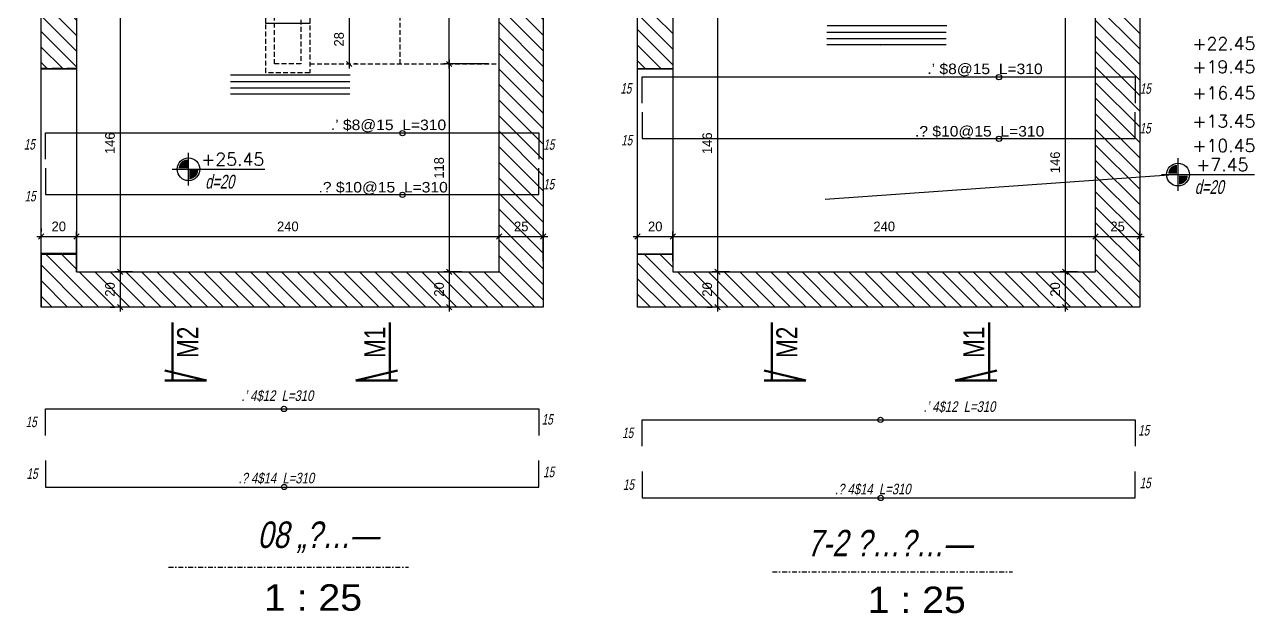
# Model space of a CAD drawing. Header units: inches. Extents: x -5298 to 11252, y 8210 to 22495.
# Drawn here: x 9816 to 10514, y 11480 to 11814 of the extents above; entities that cross this region are included whole.
import ezdxf
from ezdxf.enums import TextEntityAlignment as Align

# ---------------------------------------------------------------- set-up
doc = ezdxf.new("R2010")
doc.units = ezdxf.units.IN
doc.header["$LTSCALE"] = 11
doc.header["$MEASUREMENT"] = 0
for name, pattern in [('DASHDOT2', [0.5, 0.25, -0.125, 0, -0.125]), ('DASHED2', [0.375, 0.25, -0.125]), ('HIDDEN', [0.375, 0.25, -0.125])]:
    doc.linetypes.add(name, pattern=pattern)
doc.layers.get('Defpoints').update_dxf_attribs({"color": 40})
for name, color, linetype in [('BEAM', 3, 'Continuous'), ('D7', 2, 'Continuous'), ('dim', 3, 'Continuous'), ('dim-50-v', 2, 'Continuous'), ('ENG_beton nifsak', 4, 'Continuous'), ('ENG_beton ole', 3, 'DASHED2'), ('ENG_level', 1, 'DASHDOT2'), ('HATCH', 8, 'Continuous'), ('iron-txt', 3, 'Continuous'), ('IRON6', 6, 'Continuous'), ('otm', 3, 'Continuous'), ('TEXT3', 3, 'Continuous'), ('V', 1, 'Continuous'), ('wall', 7, 'Continuous')]:
    doc.layers.add(name, color=color, linetype=linetype)
doc.layers.add('W', color=1, linetype='Continuous', lineweight=50)
doc.styles.add('AA', font='hebtxt', dxfattribs={"width": 0.8, "oblique": 8})
doc.styles.add('AD', font='oron')
doc.styles.add('HEBREW', font='hebtxt-weld.shx', dxfattribs={"width": 0.8, "oblique": 12})
doc.styles.add('HEBTXT', font='hebtxt-weld.shx')
doc.styles.add('ROMANS', font='romans')
doc.dimstyles.new('25', dxfattribs={"dimtxt": 5.5, "dimasz": 3, "dimexe": 3, "dimexo": 6, "dimgap": 3, "dimtad": 1, "dimdec": 0, "dimrnd": 0.5, "dimdsep": 46, "dimtxsty": 'HEBTXT', "dimblk1": 'OBLIQUE', "dimblk2": 'OBLIQUE', "dimsah": 1, "dimcen": 1, "dimdle": 2.5, "dimclre": 9, "dimclrt": 3, "dimadec": 0, "dimazin": 0, "dimtfac": 1, "dimtdec": 0, "dimtix": 1, "dimtmove": 2, "dimatfit": 3, "dimldrblk": 'OBLIQUE', "dimfxl": 1, "dimtolj": 1, "dimarcsym": 0})

# ---------------------------------------------------------------- blocks, each defined once
blk = doc.blocks.new('_OBLIQUE')
at = {"color": 0, "linetype": 'ByBlock'}
blk.add_line((-0.5, -0.5), (0.5, 0.5), dxfattribs=at)
blk = doc.blocks.new('*D279')
at = {"layer": 'Defpoints', "color": 0, "linetype": 'Continuous', "transparency": 16777216}
for p in [(10110.04, 11693.52), (10085.04, 11673.52), (10110.04, 11673.52)]:
    blk.add_point(p, dxfattribs=at)
at = {"layer": 'dim-50-v', "color": 0, "linetype": 'Continuous', "lineweight": -2, "transparency": 16777216}
blk.add_line((10082.54, 11693.52), (10112.54, 11693.52), dxfattribs=at)
at = {"layer": 'dim-50-v', "color": 9, "linetype": 'Continuous', "lineweight": -2, "transparency": 16777216}
for p, q in [((10085.04, 11679.52), (10085.04, 11696.52)), ((10110.04, 11679.52), (10110.04, 11696.52))]:
    blk.add_line(p, q, dxfattribs=at)
at = {"layer": 'dim-50-v', "color": 0, "linetype": 'Continuous', "lineweight": -2, "transparency": 16777216, "xscale": 3, "yscale": 3, "zscale": 3, "rotation": 180}
blk.add_blockref('_OBLIQUE', (10085.04, 11693.52), dxfattribs=at)
at = {"layer": 'dim-50-v', "color": 0, "linetype": 'Continuous', "lineweight": -2, "transparency": 16777216, "xscale": 3, "yscale": 3, "zscale": 3}
blk.add_blockref('_OBLIQUE', (10110.04, 11693.52), dxfattribs=at)
at = {"layer": 'dim-50-v', "color": 3, "linetype": 'Continuous', "transparency": 16777216, "insert": (10097.54, 11699.27), "char_height": 5.5, "attachment_point": 5, "style": 'HEBTXT'}
blk.add_mtext('\\A1;25', dxfattribs=at)
blk = doc.blocks.new('*D280')
at = {"layer": 'Defpoints', "color": 0, "linetype": 'Continuous', "transparency": 16777216}
for p in [(10085.04, 11693.52), (9845.04, 11673.52, 0), (10085.04, 11673.52, 0)]:
    blk.add_point(p, dxfattribs=at)
at = {"layer": 'dim-50-v', "color": 0, "linetype": 'Continuous', "lineweight": -2, "transparency": 16777216}
blk.add_line((9842.54, 11693.52), (10087.54, 11693.52), dxfattribs=at)
at = {"layer": 'dim-50-v', "color": 9, "linetype": 'Continuous', "lineweight": -2, "transparency": 16777216}
for p, q in [((9845.04, 11679.52), (9845.04, 11696.52)), ((10085.04, 11679.52), (10085.04, 11696.52))]:
    blk.add_line(p, q, dxfattribs=at)
at = {"layer": 'dim-50-v', "color": 0, "linetype": 'Continuous', "lineweight": -2, "transparency": 16777216, "xscale": 3, "yscale": 3, "zscale": 3, "rotation": 180}
blk.add_blockref('_OBLIQUE', (9845.04, 11693.52), dxfattribs=at)
at = {"layer": 'dim-50-v', "color": 0, "linetype": 'Continuous', "lineweight": -2, "transparency": 16777216, "xscale": 3, "yscale": 3, "zscale": 3}
blk.add_blockref('_OBLIQUE', (10085.04, 11693.52), dxfattribs=at)
at = {"layer": 'dim-50-v', "color": 3, "linetype": 'Continuous', "transparency": 16777216, "insert": (9965.04, 11699.27), "char_height": 5.5, "attachment_point": 5, "style": 'HEBTXT'}
blk.add_mtext('\\A1;240', dxfattribs=at)
blk = doc.blocks.new('*D281')
at = {"layer": 'Defpoints', "color": 0, "linetype": 'Continuous', "transparency": 16777216}
for p in [(9845.04, 11693.52), (9824.99, 11692.09, 0), (9845.04, 11689.97, 0)]:
    blk.add_point(p, dxfattribs=at)
at = {"layer": 'dim-50-v', "color": 0, "linetype": 'Continuous', "lineweight": -2, "transparency": 16777216}
blk.add_line((9822.49, 11693.52), (9847.54, 11693.52), dxfattribs=at)
at = {"layer": 'dim-50-v', "color": 9, "linetype": 'Continuous', "lineweight": -2, "transparency": 16777216}
for p, q in [((9824.99, 11698.09), (9824.99, 11696.52)), ((9845.04, 11695.97), (9845.04, 11696.52))]:
    blk.add_line(p, q, dxfattribs=at)
at = {"layer": 'dim-50-v', "color": 0, "linetype": 'Continuous', "lineweight": -2, "transparency": 16777216, "xscale": 3, "yscale": 3, "zscale": 3, "rotation": 180}
blk.add_blockref('_OBLIQUE', (9824.99, 11693.52), dxfattribs=at)
at = {"layer": 'dim-50-v', "color": 0, "linetype": 'Continuous', "lineweight": -2, "transparency": 16777216, "xscale": 3, "yscale": 3, "zscale": 3}
blk.add_blockref('_OBLIQUE', (9845.04, 11693.52), dxfattribs=at)
at = {"layer": 'dim-50-v', "color": 3, "linetype": 'Continuous', "transparency": 16777216, "insert": (9835.01, 11699.27), "char_height": 5.5, "attachment_point": 5, "style": 'HEBTXT'}
blk.add_mtext('\\A1;20', dxfattribs=at)
blk = doc.blocks.new('*D282')
at = {"layer": 'Defpoints', "color": 0, "linetype": 'Continuous', "transparency": 16777216}
for p in [(10056.65, 12043.52, 0), (10056.65, 12043.52), (10056.65, 11791.52, 0)]:
    blk.add_point(p, dxfattribs=at)
at = {"layer": 'dim-50-v', "color": 0, "linetype": 'Continuous', "lineweight": -2, "transparency": 16777216}
blk.add_line((10056.65, 11789.02), (10056.65, 12046.02), dxfattribs=at)
at = {"layer": 'dim-50-v', "color": 9, "linetype": 'Continuous', "lineweight": -2, "transparency": 16777216}
for p, q in [((10062.65, 12043.52), (10059.65, 12043.52)), ((10062.65, 11791.52), (10059.65, 11791.52))]:
    blk.add_line(p, q, dxfattribs=at)
at = {"layer": 'dim-50-v', "color": 0, "linetype": 'Continuous', "lineweight": -2, "transparency": 16777216, "xscale": 3, "yscale": 3, "zscale": 3}
for p, rotation in [((10056.65, 12043.52), 90), ((10056.65, 11791.52), 270)]:
    blk.add_blockref('_OBLIQUE', p, dxfattribs=dict(at, rotation=rotation))
at = {"layer": 'dim-50-v', "color": 3, "linetype": 'Continuous', "transparency": 16777216, "insert": (10050.9, 11917.52), "char_height": 5.5, "attachment_point": 5, "rotation": 90, "style": 'HEBTXT'}
blk.add_mtext('\\A1;9*29=252', dxfattribs=at)
blk = doc.blocks.new('*D283')
at = {"layer": 'Defpoints', "color": 0, "linetype": 'Continuous', "transparency": 16777216}
for p in [(10084.99, 11791.52, 0), (10056.65, 11673.52), (10069.57, 11673.52, 0)]:
    blk.add_point(p, dxfattribs=at)
at = {"layer": 'dim-50-v', "color": 9, "linetype": 'Continuous', "lineweight": -2, "transparency": 16777216}
for p, q in [((10078.99, 11791.52), (10053.65, 11791.52)), ((10063.57, 11673.52), (10053.65, 11673.52))]:
    blk.add_line(p, q, dxfattribs=at)
at = {"layer": 'dim-50-v', "color": 0, "linetype": 'Continuous', "lineweight": -2, "transparency": 16777216}
blk.add_line((10056.65, 11794.02), (10056.65, 11671.02), dxfattribs=at)
at = {"layer": 'dim-50-v', "color": 0, "linetype": 'Continuous', "lineweight": -2, "transparency": 16777216, "xscale": 3, "yscale": 3, "zscale": 3}
for p, rotation in [((10056.65, 11791.52), 90), ((10056.65, 11673.52), 270)]:
    blk.add_blockref('_OBLIQUE', p, dxfattribs=dict(at, rotation=rotation))
at = {"layer": 'dim-50-v', "color": 3, "linetype": 'Continuous', "transparency": 16777216, "insert": (10050.9, 11732.52), "char_height": 5.5, "attachment_point": 5, "rotation": 90, "style": 'HEBTXT'}
blk.add_mtext('\\A1;118', dxfattribs=at)
blk = doc.blocks.new('*D285')
at = {"layer": 'Defpoints', "color": 0, "linetype": 'Continuous', "transparency": 16777216}
for p in [(9880.69, 11819.52, 0), (9869.87, 11673.52), (9882.79, 11673.52, 0)]:
    blk.add_point(p, dxfattribs=at)
at = {"layer": 'dim-50-v', "color": 9, "linetype": 'Continuous', "lineweight": -2, "transparency": 16777216}
for p, q in [((9874.69, 11819.52), (9866.87, 11819.52)), ((9876.79, 11673.52), (9866.87, 11673.52))]:
    blk.add_line(p, q, dxfattribs=at)
at = {"layer": 'dim-50-v', "color": 0, "linetype": 'Continuous', "lineweight": -2, "transparency": 16777216}
blk.add_line((9869.87, 11822.02), (9869.87, 11671.02), dxfattribs=at)
at = {"layer": 'dim-50-v', "color": 0, "linetype": 'Continuous', "lineweight": -2, "transparency": 16777216, "xscale": 3, "yscale": 3, "zscale": 3}
for p, rotation in [((9869.87, 11819.52), 90), ((9869.87, 11673.52), 270)]:
    blk.add_blockref('_OBLIQUE', p, dxfattribs=dict(at, rotation=rotation))
at = {"layer": 'dim-50-v', "color": 3, "linetype": 'Continuous', "transparency": 16777216, "insert": (9864.12, 11746.52), "char_height": 5.5, "attachment_point": 5, "rotation": 90, "style": 'HEBTXT'}
blk.add_mtext('\\A1;146', dxfattribs=at)
blk = doc.blocks.new('*D376')
at = {"layer": 'Defpoints', "color": 0, "linetype": 'Continuous', "transparency": 16777216}
for p in [(9882.79, 11673.52, 0), (9869.87, 11653.52), (9870.2, 11653.52)]:
    blk.add_point(p, dxfattribs=at)
at = {"layer": 'dim-50-v', "color": 9, "linetype": 'Continuous', "lineweight": -2, "transparency": 16777216}
for p, q in [((9876.79, 11673.52), (9866.87, 11673.52)), ((9864.2, 11653.52), (9866.87, 11653.52))]:
    blk.add_line(p, q, dxfattribs=at)
at = {"layer": 'dim-50-v', "color": 0, "linetype": 'Continuous', "lineweight": -2, "transparency": 16777216}
blk.add_line((9869.87, 11676.02), (9869.87, 11651.02), dxfattribs=at)
at = {"layer": 'dim-50-v', "color": 0, "linetype": 'Continuous', "lineweight": -2, "transparency": 16777216, "xscale": 3, "yscale": 3, "zscale": 3}
for p, rotation in [((9869.87, 11673.52), 90), ((9869.87, 11653.52), 270)]:
    blk.add_blockref('_OBLIQUE', p, dxfattribs=dict(at, rotation=rotation))
at = {"layer": 'dim-50-v', "color": 3, "linetype": 'Continuous', "transparency": 16777216, "insert": (9864.12, 11663.52), "char_height": 5.5, "attachment_point": 5, "rotation": 90, "style": 'HEBTXT'}
blk.add_mtext('\\A1;20', dxfattribs=at)
blk = doc.blocks.new('*D248')
at = {"layer": 'Defpoints', "color": 0, "linetype": 'Continuous', "transparency": 16777216}
for p in [(10069.57, 11673.52, 0), (10055.97, 11653.52, 0), (10056.65, 11653.52)]:
    blk.add_point(p, dxfattribs=at)
at = {"layer": 'dim-50-v', "color": 9, "linetype": 'Continuous', "lineweight": -2, "transparency": 16777216}
for p, q in [((10063.57, 11673.52), (10053.65, 11673.52)), ((10061.97, 11653.52), (10059.65, 11653.52))]:
    blk.add_line(p, q, dxfattribs=at)
at = {"layer": 'dim-50-v', "color": 0, "linetype": 'Continuous', "lineweight": -2, "transparency": 16777216}
blk.add_line((10056.65, 11676.02), (10056.65, 11651.02), dxfattribs=at)
at = {"layer": 'dim-50-v', "color": 0, "linetype": 'Continuous', "lineweight": -2, "transparency": 16777216, "xscale": 3, "yscale": 3, "zscale": 3}
for p, rotation in [((10056.65, 11673.52), 90), ((10056.65, 11653.52), 270)]:
    blk.add_blockref('_OBLIQUE', p, dxfattribs=dict(at, rotation=rotation))
at = {"layer": 'dim-50-v', "color": 3, "linetype": 'Continuous', "transparency": 16777216, "insert": (10050.9, 11663.52), "char_height": 5.5, "attachment_point": 5, "rotation": 90, "style": 'HEBTXT'}
blk.add_mtext('\\A1;20', dxfattribs=at)
blk = doc.blocks.new('*D420')
at = {"layer": 'Defpoints', "color": 0, "linetype": 'Continuous', "transparency": 16777216}
for p in [(9999.85, 11819.52, 0), (9998.21, 11791.52, 0), (9999.85, 11791.52)]:
    blk.add_point(p, dxfattribs=at)
at = {"layer": 'dim-50-v', "color": 0, "linetype": 'Continuous', "lineweight": -2, "transparency": 16777216}
blk.add_line((9999.85, 11822.02), (9999.85, 11789.02), dxfattribs=at)
at = {"layer": 'dim-50-v', "color": 9, "linetype": 'Continuous', "lineweight": -2, "transparency": 16777216}
for p, q in [((10005.85, 11819.52), (10002.85, 11819.52)), ((10004.21, 11791.52), (10002.85, 11791.52))]:
    blk.add_line(p, q, dxfattribs=at)
at = {"layer": 'dim-50-v', "color": 0, "linetype": 'Continuous', "lineweight": -2, "transparency": 16777216, "xscale": 3, "yscale": 3, "zscale": 3}
for p, rotation in [((9999.85, 11819.52), 90), ((9999.85, 11791.52), 270)]:
    blk.add_blockref('_OBLIQUE', p, dxfattribs=dict(at, rotation=rotation))
at = {"layer": 'dim-50-v', "color": 3, "linetype": 'Continuous', "transparency": 16777216, "insert": (9994.1, 11805.52), "char_height": 5.5, "attachment_point": 5, "rotation": 90, "style": 'HEBTXT'}
blk.add_mtext('\\A1;28', dxfattribs=at)
blk = doc.blocks.new('awetry')
at = {"layer": 'BEAM', "color": 2, "linetype": 'Continuous', "elevation": 0}
blk.add_lwpolyline([(8665.28, 11878.44), (8685.27, 11878.44), (8685.27, 11773.14), (8665.28, 11773.14)], close=True, dxfattribs=at)
at = {"layer": 'ENG_beton nifsak', "ltscale": 5}
for p in [(8812.78, 12133.14, 0), (8812.78, 12101.64, 0)]:
    blk.add_line(p, (8812.78, 11909.14, 0), dxfattribs=at)
at = {"layer": 'ENG_beton nifsak', "ltscale": 5, "elevation": 0}
for points in [[(8685.27, 11878.44), (8665.28, 11878.44), (8665.28, 12273.14), (8950.28, 12273.14), (8950.28, 11743.14), (8665.28, 11743.14), (8665.28, 11773.14), (8685.28, 11773.14), (8685.28, 11763.14), (8925.28, 11763.14), (8925.28, 12253.14), (8685.28, 12253.14)], [(8817.78, 11904.14), (8792.78, 11904.14), (8792.78, 12138.14), (8817.78, 12138.14)], [(8812.78, 11909.14), (8797.78, 11909.14), (8797.78, 12133.14), (8812.78, 12133.14)]]:
    blk.add_lwpolyline(points, close=True, dxfattribs=at)
blk = doc.blocks.new('*D678')
at = {"layer": 'Defpoints', "color": 0, "linetype": 'Continuous', "transparency": 16777216}
for p in [(10448.59, 11693.52), (10423.59, 11673.52), (10448.59, 11673.52)]:
    blk.add_point(p, dxfattribs=at)
at = {"layer": 'dim-50-v', "color": 0, "linetype": 'Continuous', "lineweight": -2, "transparency": 16777216}
blk.add_line((10421.09, 11693.52), (10451.09, 11693.52), dxfattribs=at)
at = {"layer": 'dim-50-v', "color": 9, "linetype": 'Continuous', "lineweight": -2, "transparency": 16777216}
for p, q in [((10423.59, 11679.52), (10423.59, 11696.52)), ((10448.59, 11679.52), (10448.59, 11696.52))]:
    blk.add_line(p, q, dxfattribs=at)
at = {"layer": 'dim-50-v', "color": 0, "linetype": 'Continuous', "lineweight": -2, "transparency": 16777216, "xscale": 3, "yscale": 3, "zscale": 3, "rotation": 180}
blk.add_blockref('_OBLIQUE', (10423.59, 11693.52), dxfattribs=at)
at = {"layer": 'dim-50-v', "color": 0, "linetype": 'Continuous', "lineweight": -2, "transparency": 16777216, "xscale": 3, "yscale": 3, "zscale": 3}
blk.add_blockref('_OBLIQUE', (10448.59, 11693.52), dxfattribs=at)
at = {"layer": 'dim-50-v', "color": 3, "linetype": 'Continuous', "transparency": 16777216, "insert": (10436.09, 11699.27), "char_height": 5.5, "attachment_point": 5, "style": 'HEBTXT'}
blk.add_mtext('\\A1;25', dxfattribs=at)
blk = doc.blocks.new('*D679')
at = {"layer": 'Defpoints', "color": 0, "linetype": 'Continuous', "transparency": 16777216}
for p in [(10423.59, 11693.52), (10183.59, 11673.52, 0), (10423.59, 11673.52, 0)]:
    blk.add_point(p, dxfattribs=at)
at = {"layer": 'dim-50-v', "color": 0, "linetype": 'Continuous', "lineweight": -2, "transparency": 16777216}
blk.add_line((10181.09, 11693.52), (10426.09, 11693.52), dxfattribs=at)
at = {"layer": 'dim-50-v', "color": 9, "linetype": 'Continuous', "lineweight": -2, "transparency": 16777216}
for p, q in [((10183.59, 11679.52), (10183.59, 11696.52)), ((10423.59, 11679.52), (10423.59, 11696.52))]:
    blk.add_line(p, q, dxfattribs=at)
at = {"layer": 'dim-50-v', "color": 0, "linetype": 'Continuous', "lineweight": -2, "transparency": 16777216, "xscale": 3, "yscale": 3, "zscale": 3, "rotation": 180}
blk.add_blockref('_OBLIQUE', (10183.59, 11693.52), dxfattribs=at)
at = {"layer": 'dim-50-v', "color": 0, "linetype": 'Continuous', "lineweight": -2, "transparency": 16777216, "xscale": 3, "yscale": 3, "zscale": 3}
blk.add_blockref('_OBLIQUE', (10423.59, 11693.52), dxfattribs=at)
at = {"layer": 'dim-50-v', "color": 3, "linetype": 'Continuous', "transparency": 16777216, "insert": (10303.59, 11699.27), "char_height": 5.5, "attachment_point": 5, "style": 'HEBTXT'}
blk.add_mtext('\\A1;240', dxfattribs=at)
blk = doc.blocks.new('*D680')
at = {"layer": 'Defpoints', "color": 0, "linetype": 'Continuous', "transparency": 16777216}
for p in [(10183.59, 11693.52), (10163.59, 11673.52), (10183.59, 11673.52, 0)]:
    blk.add_point(p, dxfattribs=at)
at = {"layer": 'dim-50-v', "color": 0, "linetype": 'Continuous', "lineweight": -2, "transparency": 16777216}
blk.add_line((10161.09, 11693.52), (10186.09, 11693.52), dxfattribs=at)
at = {"layer": 'dim-50-v', "color": 9, "linetype": 'Continuous', "lineweight": -2, "transparency": 16777216}
for p, q in [((10163.59, 11679.52), (10163.59, 11696.52)), ((10183.59, 11679.52), (10183.59, 11696.52))]:
    blk.add_line(p, q, dxfattribs=at)
at = {"layer": 'dim-50-v', "color": 0, "linetype": 'Continuous', "lineweight": -2, "transparency": 16777216, "xscale": 3, "yscale": 3, "zscale": 3, "rotation": 180}
blk.add_blockref('_OBLIQUE', (10163.59, 11693.52), dxfattribs=at)
at = {"layer": 'dim-50-v', "color": 0, "linetype": 'Continuous', "lineweight": -2, "transparency": 16777216, "xscale": 3, "yscale": 3, "zscale": 3}
blk.add_blockref('_OBLIQUE', (10183.59, 11693.52), dxfattribs=at)
at = {"layer": 'dim-50-v', "color": 3, "linetype": 'Continuous', "transparency": 16777216, "insert": (10173.59, 11699.27), "char_height": 5.5, "attachment_point": 5, "style": 'HEBTXT'}
blk.add_mtext('\\A1;20', dxfattribs=at)
blk = doc.blocks.new('*D683')
at = {"layer": 'Defpoints', "color": 0, "linetype": 'Continuous', "transparency": 16777216}
for p in [(10406.38, 11819.52, 0), (10406.38, 11673.52), (10419.3, 11673.52, 0)]:
    blk.add_point(p, dxfattribs=at)
at = {"layer": 'dim-50-v', "color": 0, "linetype": 'Continuous', "lineweight": -2, "transparency": 16777216}
blk.add_line((10406.38, 11822.02), (10406.38, 11671.02), dxfattribs=at)
at = {"layer": 'dim-50-v', "color": 9, "linetype": 'Continuous', "lineweight": -2, "transparency": 16777216}
for p, q in [((10412.38, 11819.52), (10409.38, 11819.52)), ((10413.3, 11673.52), (10403.38, 11673.52))]:
    blk.add_line(p, q, dxfattribs=at)
at = {"layer": 'dim-50-v', "color": 0, "linetype": 'Continuous', "lineweight": -2, "transparency": 16777216, "xscale": 3, "yscale": 3, "zscale": 3}
for p, rotation in [((10406.38, 11819.52), 90), ((10406.38, 11673.52), 270)]:
    blk.add_blockref('_OBLIQUE', p, dxfattribs=dict(at, rotation=rotation))
at = {"layer": 'dim-50-v', "color": 3, "linetype": 'Continuous', "transparency": 16777216, "insert": (10400.63, 11735.67), "char_height": 5.5, "attachment_point": 5, "rotation": 90, "style": 'HEBTXT'}
blk.add_mtext('\\A1;146', dxfattribs=at)
blk = doc.blocks.new('*D686')
at = {"layer": 'Defpoints', "color": 0, "linetype": 'Continuous', "transparency": 16777216}
for p in [(10208.88, 11819.52, 0), (10208.88, 11673.52), (10221.8, 11673.52, 0)]:
    blk.add_point(p, dxfattribs=at)
at = {"layer": 'dim-50-v', "color": 0, "linetype": 'Continuous', "lineweight": -2, "transparency": 16777216}
blk.add_line((10208.88, 11822.02), (10208.88, 11671.02), dxfattribs=at)
at = {"layer": 'dim-50-v', "color": 9, "linetype": 'Continuous', "lineweight": -2, "transparency": 16777216}
for p, q in [((10214.88, 11819.52), (10211.88, 11819.52)), ((10215.8, 11673.52), (10205.88, 11673.52))]:
    blk.add_line(p, q, dxfattribs=at)
at = {"layer": 'dim-50-v', "color": 0, "linetype": 'Continuous', "lineweight": -2, "transparency": 16777216, "xscale": 3, "yscale": 3, "zscale": 3}
for p, rotation in [((10208.88, 11819.52), 90), ((10208.88, 11673.52), 270)]:
    blk.add_blockref('_OBLIQUE', p, dxfattribs=dict(at, rotation=rotation))
at = {"layer": 'dim-50-v', "color": 3, "linetype": 'Continuous', "transparency": 16777216, "insert": (10203.13, 11746.52), "char_height": 5.5, "attachment_point": 5, "rotation": 90, "style": 'HEBTXT'}
blk.add_mtext('\\A1;146', dxfattribs=at)
blk = doc.blocks.new('*D692')
at = {"layer": 'Defpoints', "color": 0, "linetype": 'Continuous', "transparency": 16777216}
for p in [(10221.8, 11673.52, 0), (10208.88, 11653.52), (10208.88, 11653.52)]:
    blk.add_point(p, dxfattribs=at)
at = {"layer": 'dim-50-v', "color": 9, "linetype": 'Continuous', "lineweight": -2, "transparency": 16777216}
for p, q in [((10215.8, 11673.52), (10205.88, 11673.52)), ((10202.88, 11653.52), (10205.88, 11653.52))]:
    blk.add_line(p, q, dxfattribs=at)
at = {"layer": 'dim-50-v', "color": 0, "linetype": 'Continuous', "lineweight": -2, "transparency": 16777216}
blk.add_line((10208.88, 11676.02), (10208.88, 11651.02), dxfattribs=at)
at = {"layer": 'dim-50-v', "color": 0, "linetype": 'Continuous', "lineweight": -2, "transparency": 16777216, "xscale": 3, "yscale": 3, "zscale": 3}
for p, rotation in [((10208.88, 11673.52), 90), ((10208.88, 11653.52), 270)]:
    blk.add_blockref('_OBLIQUE', p, dxfattribs=dict(at, rotation=rotation))
at = {"layer": 'dim-50-v', "color": 3, "linetype": 'Continuous', "transparency": 16777216, "insert": (10203.13, 11663.52), "char_height": 5.5, "attachment_point": 5, "rotation": 90, "style": 'HEBTXT'}
blk.add_mtext('\\A1;20', dxfattribs=at)
blk = doc.blocks.new('*D694')
at = {"layer": 'Defpoints', "color": 0, "linetype": 'Continuous', "transparency": 16777216}
for p in [(10419.3, 11673.52, 0), (10406.38, 11653.52), (10407.5, 11653.52, 0)]:
    blk.add_point(p, dxfattribs=at)
at = {"layer": 'dim-50-v', "color": 9, "linetype": 'Continuous', "lineweight": -2, "transparency": 16777216}
for p, q in [((10413.3, 11673.52), (10403.38, 11673.52)), ((10401.5, 11653.52), (10403.38, 11653.52))]:
    blk.add_line(p, q, dxfattribs=at)
at = {"layer": 'dim-50-v', "color": 0, "linetype": 'Continuous', "lineweight": -2, "transparency": 16777216}
blk.add_line((10406.38, 11676.02), (10406.38, 11651.02), dxfattribs=at)
at = {"layer": 'dim-50-v', "color": 0, "linetype": 'Continuous', "lineweight": -2, "transparency": 16777216, "xscale": 3, "yscale": 3, "zscale": 3}
for p, rotation in [((10406.38, 11673.52), 90), ((10406.38, 11653.52), 270)]:
    blk.add_blockref('_OBLIQUE', p, dxfattribs=dict(at, rotation=rotation))
at = {"layer": 'dim-50-v', "color": 3, "linetype": 'Continuous', "transparency": 16777216, "insert": (10400.63, 11663.52), "char_height": 5.5, "attachment_point": 5, "rotation": 90, "style": 'HEBTXT'}
blk.add_mtext('\\A1;20', dxfattribs=at)
blk = doc.blocks.new('PL')
at = {"linetype": 'ByBlock'}
for p, q in [((0, -0.258), (0, 0.258)), ((-0.258, 0), (1.204, 0))]:
    blk.add_line(p, q, dxfattribs=at)
at = {"color": 4, "const_width": 0.14}
for points in [[(-0.014, 0.084, 0.414214), (-0.084, 0.014, 1)], [(0.014, -0.084, 0.414214), (0.084, -0.014, 1)]]:
    blk.add_lwpolyline(points, format="xyb", dxfattribs=at)
at = {"linetype": 'ByBlock'}
blk.add_circle((0, 0), 0.179, dxfattribs=at)
at = {"style": 'ROMANS'}
blk.add_attdef('LEVEL', text='', height=0.2, dxfattribs=at).set_placement((0.698, 0.157), align=Align.MIDDLE)

msp = doc.modelspace()

# ---------------------------------------------------------------- hatches: boundary and pattern name
at = {"layer": 'HATCH', "linetype": 'Continuous', "transparency": 33554687}
h = msp.add_hatch(dxfattribs=at)
h.set_pattern_fill('ANSI31', color=256, scale=50, angle=270)
h.set_pattern_definition([(315, (1515.685, 691.535), (4.4194174, 4.4194174), [])])
h.paths.add_polyline_path([(9824.99, 11653.52), (10109.99, 11653.52), (10109.99, 12183.52), (9824.99, 12183.52), (9824.99, 11788.9), (9845.04, 11788.9), (9844.99, 12163.52), (10084.99, 12163.52), (10084.99, 11673.52), (9844.99, 11673.52), (9845.04, 11683.9), (9824.99, 11683.9)])
h.paths.add_polyline_path([(9864.78, 11628.86), (9864.78, 11640.51), (9856.53, 11640.51), (9856.53, 11628.86)], flags=9)
h = msp.add_hatch(dxfattribs=at)
h.set_pattern_fill('ANSI31', color=256, scale=50, angle=270)
h.set_pattern_definition([(315, (1263.04, 727.001), (4.4194174, 4.4194174), [])])
h.paths.add_polyline_path([(10423.59, 11673.52), (10183.59, 11673.52), (10183.59, 11683.52), (10163.59, 11683.52), (10163.59, 11653.52), (10448.59, 11653.52), (10448.59, 12183.52), (10163.59, 12183.52), (10163.59, 11788.82), (10183.58, 11788.82), (10183.59, 12163.52), (10423.59, 12163.52)])
h.paths.add_polyline_path([(10362.54, 11664.32), (10362.54, 11675.98), (10354.29, 11675.98), (10354.29, 11664.32)], flags=24)

# ---------------------------------------------------------------- linework, layer by layer
at = {"layer": 'BEAM', "color": 2, "linetype": 'Continuous', "elevation": 0}
for points in [[(9824.99, 11788.9), (9845.04, 11788.9), (9845.04, 11683.9), (9824.99, 11683.9)], [(10163.59, 11788.82), (10183.59, 11788.82), (10183.59, 11683.52), (10163.59, 11683.52)]]:
    msp.add_lwpolyline(points, close=True, dxfattribs=at)
msp.add_lwpolyline([(10470.36, 11728.71), (10270.13, 11714.59)], dxfattribs=at)
at = {"layer": 'dim', "elevation": 0}
for points in [[(10368.7, 11819.52, 0, 2.5, 0), (10368.7, 11810.81, 0, 0, 0), (10368.7, 11752.46, 0, 0, 0)], [(10301.55, 11802.33, 0, 2.5, 0), (10301.47, 11791.52, 0, 0, 0), (10301.47, 11545.17, 0, 0, 0)], [(10030.09, 11791.52, 0, 2.5, 0), (10030.09, 11779.03, 0, 0, 0), (10030.09, 11720.69, 0, 0, 0)], [(10030.09, 11673.52, 0, 2.5, 0), (10030.09, 11686.12, 0, 0, 0), (10030.09, 11779.03, 0, 0, 0)], [(9962.86, 11774.33, 0, 2.5, 0), (9962.86, 11768.42, 0, 0, 0), (9962.86, 11551.38, 0, 0, 0)], [(10368.7, 11673.52, 0, 2.5, 0), (10368.7, 11685.05, 0, 0, 0), (10368.7, 11765.13, 0, 0, 0)]]:
    msp.add_lwpolyline(points, format="xyseb", dxfattribs=at)
at = {"layer": 'dim'}
for centre in [(10368.73, 11784.03, 0), (10030.12, 11752.26, 0), (10368.73, 11749.01, 0), (10030.12, 11717.24, 0), (9962.86, 11595.71, 0), (10301.47, 11589.5, 0), (9962.99, 11551.38, 0), (10301.59, 11545.17, 0)]:
    msp.add_circle(centre, 1.5, dxfattribs=at)
at = {"layer": 'ENG_beton ole', "linetype": 'Continuous', "ltscale": 5}
for p, q in [((9824.99, 11683.9, 0), (9824.99, 11653.52, 0)), ((9845.04, 11683.9, 0), (9824.99, 11683.9, 0)), ((9844.99, 11673.52, 0), (9845.04, 11683.9, 0))]:
    msp.add_line(p, q, dxfattribs=at)
at = {"layer": 'ENG_beton ole', "ltscale": 2, "elevation": 0}
msp.add_lwpolyline([(9845.04, 11788.9), (9824.99, 11788.9), (9824.99, 12183.52), (10109.99, 12183.52), (10109.99, 11653.52), (9824.99, 11653.52), (9824.99, 11683.9), (9845.04, 11683.9), (9844.99, 11673.52), (10084.99, 11673.52), (10084.99, 12163.52), (9844.99, 12163.52)], close=True, dxfattribs=at)
at = {"layer": 'ENG_beton ole', "linetype": 'Continuous', "ltscale": 2, "elevation": 0}
msp.add_lwpolyline([(10183.58, 11788.82), (10163.59, 11788.82), (10163.59, 12183.52), (10448.59, 12183.52), (10448.59, 11653.52), (10163.59, 11653.52), (10163.59, 11683.52), (10183.59, 11683.52), (10183.59, 11673.52), (10423.59, 11673.52), (10423.59, 12163.52), (10183.59, 12163.52)], close=True, dxfattribs=at)
at = {"layer": 'ENG_level', "color": 1}
for p, q in [((9897.35, 11505.98, 0), (10033.61, 11505.98, 0)), ((10240.08, 11503.27, 0), (10376.34, 11503.27, 0))]:
    msp.add_line(p, q, dxfattribs=at)
at = {"layer": 'IRON6'}
for p, q in [((10339.1, 11813.23, 0), (10271.17, 11813.23, 0)), ((10338.82, 11809.42, 0), (10271.01, 11809.42, 0)), ((10338.82, 11805.78, 0), (10271.01, 11805.78, 0)), ((10338.82, 11802.33, 0), (10271.01, 11802.33, 0)), ((10000.5, 11785.23, 0), (9932.57, 11785.23, 0)), ((10000.22, 11781.42, 0), (9932.41, 11781.42, 0)), ((10000.22, 11777.78, 0), (9932.41, 11777.78, 0)), ((10000.22, 11774.33, 0), (9932.41, 11774.33, 0))]:
    msp.add_line(p, q, dxfattribs=at)
at = {"layer": 'IRON6', "elevation": 0}
for points in [[(10166.09, 11769.2), (10166.09, 11784.2), (10446.09, 11784.2), (10446.09, 11769.2)], [(10166.09, 11764.18), (10166.09, 11749.18), (10446.09, 11749.18), (10446.09, 11764.18)], [(9827.48, 11737.43), (9827.48, 11752.43), (10107.49, 11752.43), (10107.48, 11737.43)], [(9827.48, 11732.41), (9827.48, 11717.41), (10107.48, 11717.41), (10107.48, 11732.41)], [(9827.48, 11580.71), (9827.48, 11595.71), (10107.49, 11595.71), (10107.48, 11580.71)], [(10166.09, 11574.5), (10166.09, 11589.5), (10446.09, 11589.5), (10446.09, 11574.5)], [(9827.48, 11566.38), (9827.48, 11551.38), (10107.48, 11551.38), (10107.48, 11566.38)], [(10166.09, 11560.17), (10166.09, 11545.17), (10446.09, 11545.17), (10446.09, 11560.17)]]:
    msp.add_lwpolyline(points, dxfattribs=at)
at = {"layer": 'V', "linetype": 'HIDDEN'}
for p, q in [((9972.49, 12043.52, 0), (9972.49, 11791.52, 0)), ((9977.49, 11791.52, 0), (10084.99, 11791.52, 0))]:
    msp.add_line(p, q, dxfattribs=at)
at = {"layer": 'V', "linetype": 'HIDDEN', "elevation": 0}
for points in [[(9977.49, 11786.52), (9952.49, 11786.52), (9952.49, 12048.52), (9977.49, 12048.52)], [(9972.49, 11791.52), (9957.49, 11791.52), (9957.49, 12043.52), (9972.49, 12043.52)]]:
    msp.add_lwpolyline(points, close=True, dxfattribs=at)
msp.add_lwpolyline([(10028.74, 11791.52), (10028.74, 12043.52)], dxfattribs=at)
at = {"layer": 'W'}
for p, q in [((9899.61, 11644.76, 0), (9899.61, 11611.87, 0)), ((10022.97, 11644.76, 0), (10022.97, 11611.87, 0)), ((10239.71, 11644.76, 0), (10239.71, 11611.87, 0)), ((10363.07, 11644.76, 0), (10363.07, 11611.87, 0)), ((9918.91, 11611.87, 0), (9895.24, 11617.46, 0)), ((10003.67, 11611.87, 0), (10027.34, 11617.46, 0)), ((10259.02, 11611.87, 0), (10235.34, 11617.46, 0)), ((10343.77, 11611.87, 0), (10367.44, 11617.46, 0)), ((9895.24, 11611.87, 0), (9918.91, 11611.87, 0)), ((10027.34, 11611.87, 0), (10003.67, 11611.87, 0)), ((10235.34, 11611.87, 0), (10259.02, 11611.87, 0)), ((10367.44, 11611.87, 0), (10343.77, 11611.87, 0))]:
    msp.add_line(p, q, dxfattribs=at)
at = {"layer": 'wall'}
msp.add_line((10183.59, 11683.52, 0), (10183.59, 11673.52, 0), dxfattribs=at)

# ---------------------------------------------------------------- block references
at = {"layer": 'BEAM', "linetype": 'Continuous'}
msp.add_blockref('awetry', (1159.71, -89.62, 0), dxfattribs=at)
at = {"layer": 'D7', "xscale": 36, "yscale": 36, "zscale": 36}
for p, values in [((9908.63, 11731.75, 0), {'LEVEL': '+25.45'}), ((10470.36, 11728.71, 0), {'LEVEL': '+7.45'})]:
    msp.add_blockref('PL', p, dxfattribs=at).add_auto_attribs(values)

# ---------------------------------------------------------------- texts
at = {"layer": 'ENG_level', "style": 'HEBREW', "oblique": 12, "width": 0.8}
for s, p in [('08 „\x8e…—', (10016.5, 11516.81, 0)), ('7-2 %%154…%%142…—', (10353.39, 11512.04, 0))]:
    msp.add_text(s, height=15, dxfattribs=at).set_placement(p, align=Align.RIGHT)
at = {"layer": 'ENG_level', "color": 1, "style": 'HEBTXT', "width": 1.11}
for p in [(9979.32, 11488.67, 0), (10322.05, 11487.36, 0)]:
    msp.add_text('1 : 25', height=15, rotation=360, dxfattribs=at).set_placement(p, align=Align.MIDDLE)
at = {"layer": 'iron-txt', "style": 'HEBTXT', "width": 1.11}
for s, p in [('.’ $8@15  L=310', (10360.78, 11788.37, 0)), ('.’ $8@15  L=310', (10022.18, 11756.59, 0)), ('.%%154 $10@15  L=310', (10357.75, 11752.96, 0)), ('.%%154 $10@15  L=310', (10019.15, 11721.19, 0))]:
    msp.add_text(s, height=5.9765, dxfattribs=at).set_placement(p, align=Align.MIDDLE)
at = {"layer": 'otm', "color": 1, "style": 'ROMANS'}
for s, p in [('+22.45', (10478.51, 11799.46, 0)), ('+19.45', (10478.51, 11786.32, 0)), ('+16.45', (10478.51, 11771.48, 0)), ('+13.45', (10478.51, 11755.43, 0)), ('+10.45', (10478.51, 11741.56, 0))]:
    msp.add_text(s, height=7.2, dxfattribs=at).set_placement(p)
at = {"layer": 'TEXT3', "style": 'AA', "oblique": 12, "width": 0.7}
for s, height, p in [('15', 6, (10153.79, 11774.68, 0)), ('15', 6, (10448.68, 11774.58, 0)), ('15', 6, (10448.59, 11752.06, 0)), ('15', 6, (10154.26, 11745.29, 0)), ('15', 6, (9815.18, 11742.91, 0)), ('15', 6, (10110.08, 11742.8, 0)), ('d=20', 7.8, (9918.16, 11720.78, 0)), ('15', 6, (10109.98, 11720.28, 0)), ('d=20', 7.8, (10479.9, 11717.74, 0)), ('15', 6, (9815.65, 11713.51, 0)), ('15', 6, (9816.22, 11585.37, 0)), ('15', 6, (10109.16, 11586.79, 0)), ('15', 6, (10154.83, 11579.16, 0)), ('15', 6, (10447.76, 11580.58, 0)), ('15', 6, (9816.69, 11555.97, 0)), ('15', 6, (10109.98, 11556.93, 0)), ('15', 6, (10155.3, 11549.77, 0)), ('15', 6, (10448.59, 11550.72, 0))]:
    msp.add_text(s, height=height, dxfattribs=at).set_placement(p)
at = {"layer": 'TEXT3', "style": 'HEBREW', "oblique": 12, "width": 0.8}
for s, p in [('.’ 4$12  L=310', (9959.09, 11603.16, 0)), ('.’ 4$12  L=310', (10346.3, 11596.95, 0)), ('.%%154 4$14  L=310', (9958.5, 11556.37, 0)), ('.%%154 4$14  L=310', (10297.11, 11550.16, 0))]:
    msp.add_text(s, height=6, rotation=0.04545, dxfattribs=at).set_placement(p, align=Align.MIDDLE)
at = {"layer": 'W', "style": 'AD', "width": 0.8}
for s, p in [('M2', (9914.15, 11624.64, 0)), ('M1', (10020.38, 11624.64, 0)), ('M2', (10254.26, 11624.64, 0)), ('M1', (10360.48, 11624.64, 0))]:
    msp.add_text(s, height=11.953, rotation=90, dxfattribs=at).set_placement(p)

# ---------------------------------------------------------------- dimensions: what is measured, and where the dimension line sits
at = {"layer": 'dim-50-v', "linetype": 'Continuous'}
dim = msp.add_linear_dim(base=(10056.65, 12043.52, 0), p1=(10056.65, 11791.52, 0), p2=(10056.65, 12043.52, 0), angle=90, text='9*29=<>', dimstyle='25', dxfattribs=at)
dim.commit()
dim.dimension.update_dxf_attribs({"geometry": '*D282', "text_midpoint": (10050.9, 11917.52, 0)})
for base, p1, p2, angle, picture, middle in [((9869.87, 11673.52, 0), (9880.69, 11819.52, 0), (9882.79, 11673.52, 0), 90, '*D285', (9864.12, 11746.52, 0)), ((9999.85, 11791.52, 0), (9999.85, 11819.52, 0), (9998.21, 11791.52, 0), 90, '*D420', (9994.1, 11805.52, 0)), ((10208.88, 11673.52, 0), (10208.88, 11819.52, 0), (10221.8, 11673.52, 0), 90, '*D686', (10203.13, 11746.52, 0)), ((10056.65, 11673.52, 0), (10084.99, 11791.52, 0), (10069.57, 11673.52, 0), 90, '*D283', (10050.9, 11732.52, 0)), ((9845.04, 11693.52, 0), (9824.99, 11692.09, 0), (9845.04, 11689.97, 0), 180, '*D281', (9835.01, 11699.27, 0)), ((10085.04, 11693.52, 0), (9845.04, 11673.52, 0), (10085.04, 11673.52, 0), 180, '*D280', (9965.04, 11699.27, 0)), ((10110.04, 11693.52, 0), (10085.04, 11673.52, 0), (10110.04, 11673.52, 0), 180, '*D279', (10097.54, 11699.27, 0)), ((10183.59, 11693.52, 0), (10163.59, 11673.52, 0), (10183.59, 11673.52, 0), 180, '*D680', (10173.59, 11699.27, 0)), ((10423.59, 11693.52, 0), (10183.59, 11673.52, 0), (10423.59, 11673.52, 0), 180, '*D679', (10303.59, 11699.27, 0)), ((10448.59, 11693.52, 0), (10423.59, 11673.52, 0), (10448.59, 11673.52, 0), 180, '*D678', (10436.09, 11699.27, 0)), ((9869.87, 11653.52, 0), (9882.79, 11673.52, 0), (9870.2, 11653.52, 0), 90, '*D376', (9864.12, 11663.52, 0)), ((10056.65, 11653.52, 0), (10069.57, 11673.52, 0), (10055.97, 11653.52, 0), 90, '*D248', (10050.9, 11663.52, 0)), ((10208.88, 11653.52, 0), (10221.8, 11673.52, 0), (10208.88, 11653.52, 0), 90, '*D692', (10203.13, 11663.52, 0)), ((10406.38, 11653.52, 0), (10419.3, 11673.52, 0), (10407.5, 11653.52, 0), 90, '*D694', (10400.63, 11663.52, 0))]:
    dim = msp.add_linear_dim(base=base, p1=p1, p2=p2, angle=angle, dimstyle='25', dxfattribs=at)
    dim.commit()
    dim.dimension.update_dxf_attribs({"geometry": picture, "text_midpoint": middle})
dim = msp.add_linear_dim(base=(10406.38, 11673.52, 0), p1=(10406.38, 11819.52, 0), p2=(10419.3, 11673.52, 0), angle=90, dimstyle='25', dxfattribs=at)
dim.commit()
dim.dimension.update_dxf_attribs({"geometry": '*D683', "text_midpoint": (10400.63, 11735.67, 0), "dimtype": 160})

doc.saveas('drawing.dxf')
